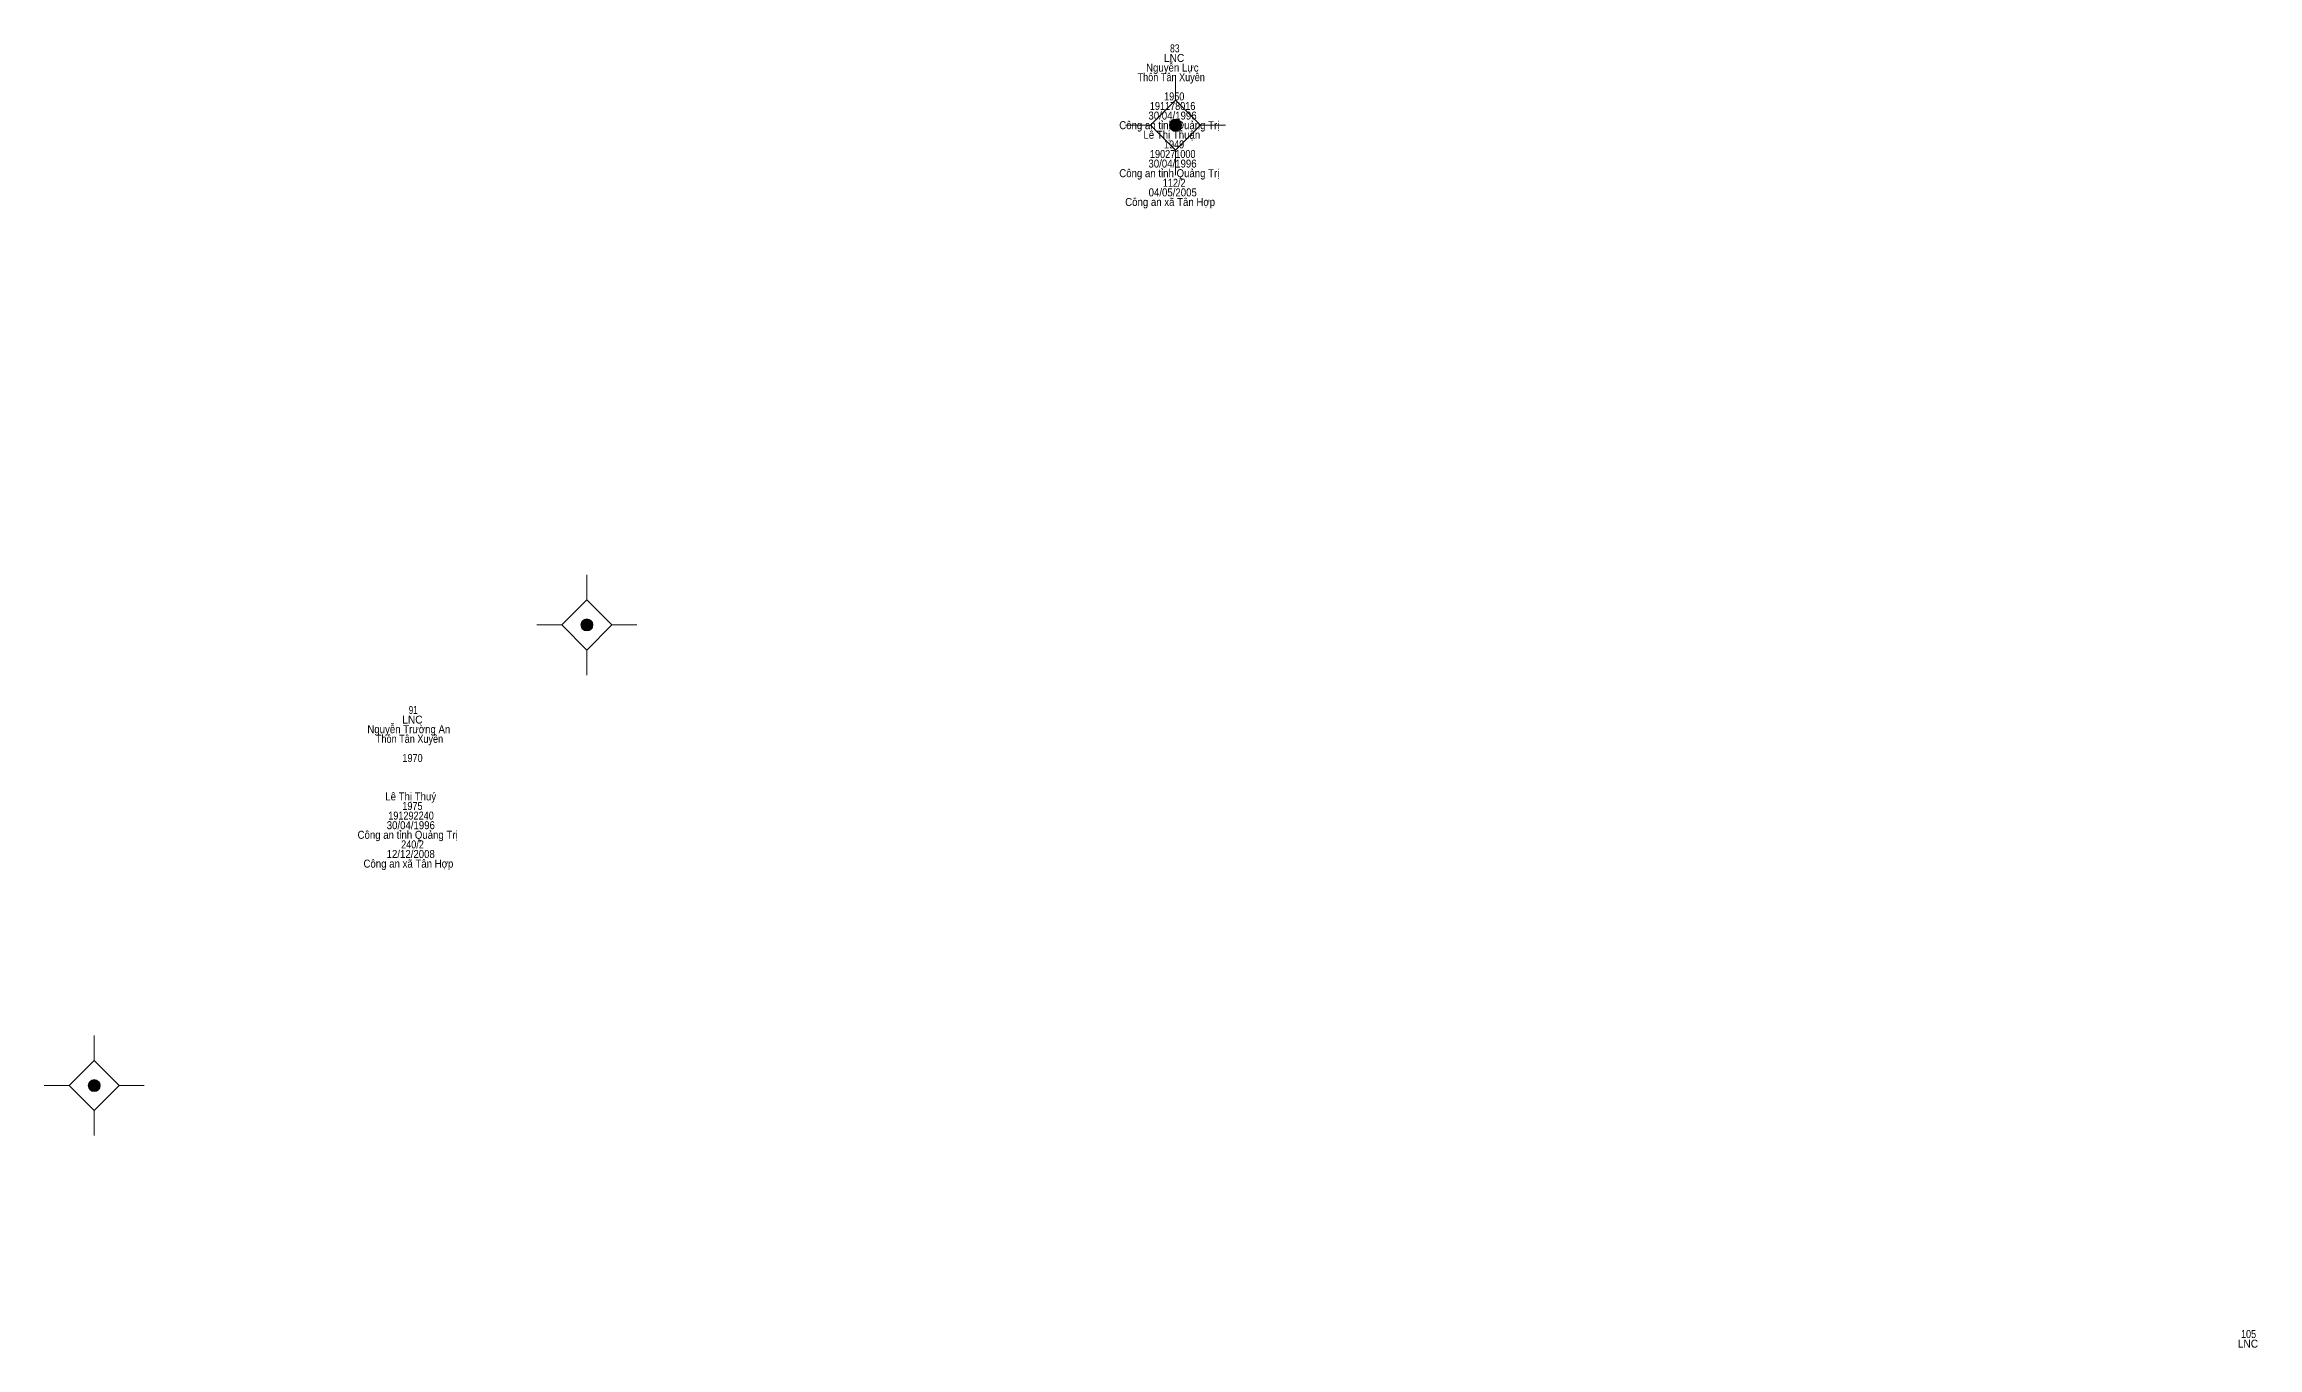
# Model space of a CAD drawing. Header units: metres. Extents: x 550999 to 552168, y 1840994 to 1841978.
# Drawn here: x 551345 to 551455.6, y 1841469.5 to 1841534.7 of the extents above; entities that cross this region are included whole.
import ezdxf
from ezdxf.enums import TextEntityAlignment as Align

# ---------------------------------------------------------------- set-up
doc = ezdxf.new("R2010")
doc.units = ezdxf.units.M
doc.header["$LTSCALE"] = 0.16
doc.layers.add('11', color=7, linetype='Continuous', lineweight=13)
doc.layers.add('15', color=7, linetype='Continuous')

msp = doc.modelspace()

# ---------------------------------------------------------------- hatches: boundary and pattern name
at = {"layer": '11'}
for points in [[(551401.8195, 1841530.63, 1), (551401.2195, 1841530.63, 1)], [(551372.3995, 1841505.64, 1), (551371.7995, 1841505.64, 1)], [(551347.7795, 1841482.61, 1), (551347.1795, 1841482.61, 1)]]:
    msp.add_hatch(color=256, dxfattribs=at).paths.add_polyline_path(points)

# ---------------------------------------------------------------- linework, layer by layer
for p, q in [((551401.52, 1841533.13), (551401.52, 1841531.88)), ((551400.27, 1841530.63), (551399.02, 1841530.63)), ((551404.02, 1841530.63), (551402.77, 1841530.63)), ((551401.52, 1841529.38), (551401.52, 1841528.13)), ((551372.1, 1841508.14), (551372.1, 1841506.89)), ((551370.85, 1841505.64), (551369.6, 1841505.64)), ((551374.6, 1841505.64), (551373.35, 1841505.64)), ((551372.1, 1841504.39), (551372.1, 1841503.14)), ((551347.48, 1841485.11), (551347.48, 1841483.86)), ((551346.23, 1841482.61), (551344.98, 1841482.61)), ((551349.98, 1841482.61), (551348.73, 1841482.61)), ((551347.48, 1841481.36), (551347.48, 1841480.11))]:
    msp.add_line(p, q, dxfattribs=at)
for points in [[(551401.52, 1841531.88), (551400.27, 1841530.63), (551401.52, 1841529.38), (551402.77, 1841530.63)], [(551372.1, 1841506.89), (551370.85, 1841505.64), (551372.1, 1841504.39), (551373.35, 1841505.64)], [(551347.48, 1841483.86), (551346.23, 1841482.61), (551347.48, 1841481.36), (551348.73, 1841482.61)]]:
    msp.add_lwpolyline(points, close=True, dxfattribs=at)
for centre in [(551401.5195, 1841530.63), (551372.0995, 1841505.64), (551347.4795, 1841482.61)]:
    msp.add_circle(centre, 0.3, dxfattribs=at)

# ---------------------------------------------------------------- texts
at = {"layer": '15'}
for s, width, p in [('83', 0.8, (551401.485, 1841534.27)), ('Nguyễn Lực', 0.9, (551401.36, 1841533.31)), ('LNC', 0.95, (551401.45, 1841533.79)), ('Thôn Tân Xuyên', 0.85, (551401.305, 1841532.83)), ('30/04/1996', 0.9, (551401.37, 1841530.91)), ('191178016', 0.85, (551401.375, 1841531.39)), ('1950', 0.85, (551401.455, 1841531.87)), ('Công an tỉnh Quảng Trị', 0.9, (551401.21, 1841530.43)), ('Lê Thị Thuận', 0.9, (551401.335, 1841529.95)), ('190271000', 0.85, (551401.38, 1841528.99)), ('1949', 0.85, (551401.45, 1841529.47)), ('Công an tỉnh Quảng Trị', 0.9, (551401.21, 1841528.03)), ('30/04/1996', 0.9, (551401.37, 1841528.51)), ('112/2', 0.85, (551401.455, 1841527.55)), ('Công an xã Tân Hợp', 0.9, (551401.25, 1841526.59)), ('04/05/2005', 0.9, (551401.38, 1841527.07)), ('91', 0.75, (551363.42, 1841501.19)), ('Nguyễn Trường An', 0.9, (551363.2, 1841500.23)), ('LNC', 0.95, (551363.38, 1841500.71)), ('Thôn Tân Xuyên', 0.85, (551363.235, 1841499.75)), ('1970', 0.85, (551363.385, 1841498.79)), ('Lê Thị Thuý', 0.9, (551363.295, 1841496.87)), ('30/04/1996', 0.9, (551363.3, 1841495.43)), ('191292240', 0.85, (551363.31, 1841495.91)), ('1975', 0.85, (551363.38, 1841496.39)), ('Công an tỉnh Quảng Trị', 0.9, (551363.14, 1841494.95)), ('240/2', 0.85, (551363.385, 1841494.47)), ('Công an xã Tân Hợp', 0.9, (551363.18, 1841493.51)), ('12/12/2008', 0.9, (551363.295, 1841493.99)), ('105', 0.85, (551455.15, 1841469.99)), ('LNC', 0.95, (551455.12, 1841469.51))]:
    msp.add_text(s, height=0.4, dxfattribs=dict(at, width=width)).set_placement(p, align=Align.CENTER)

doc.saveas('drawing.dxf')
